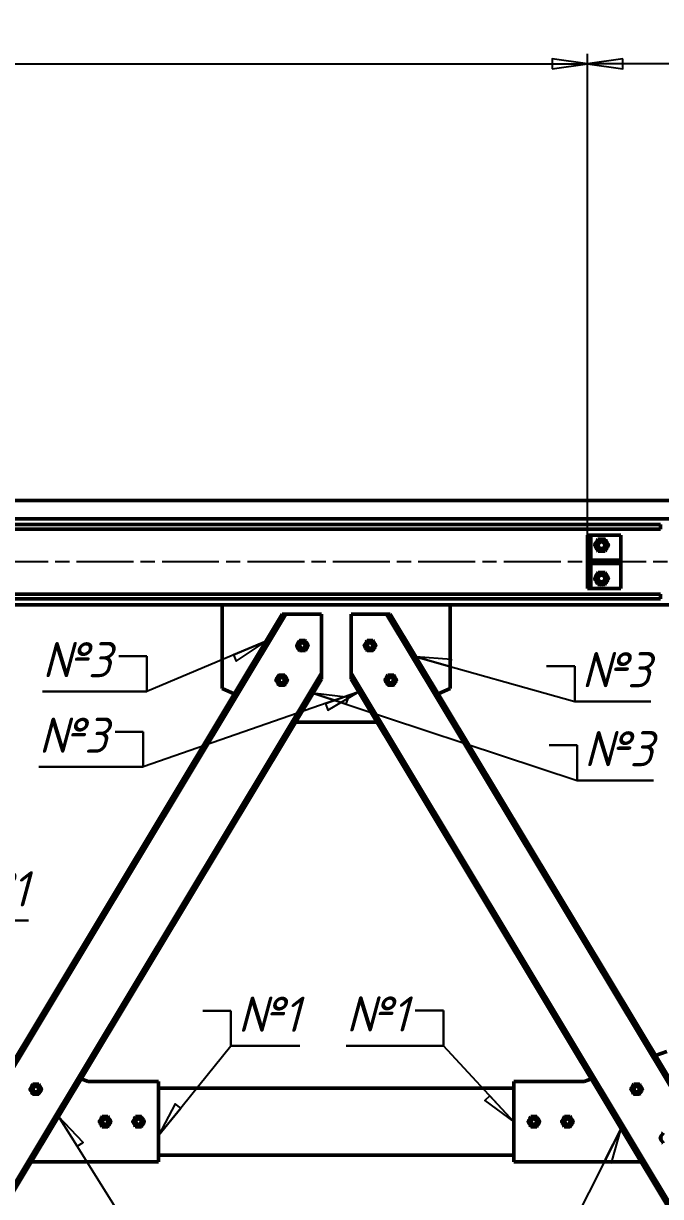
# Model space of a CAD drawing. Header units: millimetres. Extents: x 0 to 25230, y 0 to 17820.
# Drawn here: x 20145 to 22046, y 7057 to 10560 of the extents above; entities that cross this region are included whole.
import ezdxf

# ---------------------------------------------------------------- set-up
doc = ezdxf.new("R2010")
doc.units = ezdxf.units.MM
doc.header["$LTSCALE"] = 30
doc.linetypes.add('CHAIN', pattern=[0.7087, 0.4724, -0.0591, 0.1181, -0.0591])
for name, color, linetype, lineweight in [('Видимый контур (ГОСТ)', 7, 'Continuous', 50), ('Обозначение (ГОСТ)', 7, 'Continuous', 25), ('Осевая линия (ГОСТ)', 7, 'Continuous', 25), ('Размер (ГОСТ)', 7, 'Continuous', 25), ('Эскизная геометрия (ГОСТ)', 7, 'Continuous', 50)]:
    doc.layers.add(name, color=color, linetype=linetype, lineweight=lineweight)
doc.styles.add('Обычный текст (ГОСТ)', font='GOST Common Italic.ttf')
doc.styles.add('Стиль текста144', font='GOST Common Italic.ttf')
doc.dimstyles.new('Диаметр (ГОСТ)$7', dxfattribs={"dimscale": 30, "dimtxt": 3.5, "dimasz": 3.5, "dimexe": 1, "dimexo": 0, "dimgap": 0.5, "dimtad": 1, "dimrnd": 1e-08, "dimtxsty": 'Обычный текст (ГОСТ)', "dimblk": 'Filled-1', "dimcen": 0.09, "dimdle": 15, "dimclrd": 256, "dimclre": 256, "dimclrt": 256, "dimazin": 2, "dimtfac": 0.714286, "dimtdec": 3, "dimtmove": 0, "dimatfit": 3, "dimfxl": 1, "dimtolj": 1, "dimlwd": -1, "dimlwe": 25, "dimarcsym": 0})
doc.dimstyles.new('Обычный (ГОСТ)', dxfattribs={"dimscale": 30, "dimtxt": 3.5, "dimasz": 3.5, "dimexe": 1, "dimexo": 0, "dimgap": 0.5, "dimtad": 1, "dimrnd": 1e-08, "dimtxsty": 'Обычный текст (ГОСТ)', "dimblk": 'Filled-1', "dimcen": 0.09, "dimdle": 15, "dimclrd": 256, "dimclre": 256, "dimclrt": 256, "dimazin": 2, "dimtfac": 0.714286, "dimtdec": 3, "dimtmove": 0, "dimatfit": 3, "dimfxl": 1, "dimtolj": 1, "dimlwd": 25, "dimlwe": 25, "dimarcsym": 0})

# ---------------------------------------------------------------- blocks, each defined once
blk = doc.blocks.new('Filled-1')
at = {"color": 0}
for p, q in [((0, 0), (-1, 0.143)), ((-1, 0.143), (-1, -0.143)), ((-1, 0), (0, 0)), ((-1, -0.143), (0, 0))]:
    blk.add_line(p, q, dxfattribs=at)
at = {"color": 0, "flags": 128}
blk.add_lwpolyline([(-1, -0.143), (0, 0), (-1, 0.143), (-1, -0.143)], dxfattribs=at)
at = {"color": 0}
blk.add_solid([(-1, -0.143), (0, 0), (-1, 0.143), (-1, -0.143)], dxfattribs=at)
blk = doc.blocks.new('*D142')
at = {"layer": 'Defpoints', "color": 0, "linetype": 'Continuous', "transparency": 16777216}
for p in [(21828.3, 10439.3), (15428.3, 9032.3), (21828.3, 9032.3)]:
    blk.add_point(p, dxfattribs=at)
at = {"layer": 'Размер (ГОСТ)', "linetype": 'Continuous', "lineweight": 25, "transparency": 16777216}
for p, q in [((15428.3, 9032.3), (15428.3, 10469.3)), ((15533.3, 10439.3), (21723.3, 10439.3)), ((21828.3, 9032.3), (21828.3, 10469.3))]:
    blk.add_line(p, q, dxfattribs=at)
at = {"layer": 'Размер (ГОСТ)', "linetype": 'Continuous', "lineweight": 25, "transparency": 16777216, "xscale": 105, "yscale": 105, "zscale": 105, "rotation": 180}
blk.add_blockref('Filled-1', (15428.3, 10439.3), dxfattribs=at)
at = {"layer": 'Размер (ГОСТ)', "linetype": 'Continuous', "lineweight": 25, "transparency": 16777216, "xscale": 105, "yscale": 105, "zscale": 105}
blk.add_blockref('Filled-1', (21828.3, 10439.3), dxfattribs=at)
at = {"layer": 'Размер (ГОСТ)', "linetype": 'Continuous', "lineweight": 25, "transparency": 16777216, "insert": (18443.6, 10559.3), "char_height": 105, "attachment_point": 1, "style": 'Обычный текст (ГОСТ)'}
blk.add_mtext('\\A1;\\fGOST Common|b0|i1;6400*', dxfattribs=at)
blk = doc.blocks.new('*D143')
at = {"layer": 'Defpoints', "color": 0, "linetype": 'Continuous', "transparency": 16777216}
for p in [(21828.3, 10439.3), (21828.3, 9032.3), (23478.3, 8858.8)]:
    blk.add_point(p, dxfattribs=at)
at = {"layer": 'Размер (ГОСТ)', "linetype": 'Continuous', "lineweight": 25, "transparency": 16777216}
for p, q in [((21828.3, 9032.3), (21828.3, 10469.3)), ((23373.3, 10439.3), (21933.3, 10439.3)), ((23478.3, 8858.8), (23478.3, 10469.3))]:
    blk.add_line(p, q, dxfattribs=at)
at = {"layer": 'Размер (ГОСТ)', "linetype": 'Continuous', "lineweight": 25, "transparency": 16777216, "xscale": 105, "yscale": 105, "zscale": 105, "rotation": 180}
blk.add_blockref('Filled-1', (21828.3, 10439.3), dxfattribs=at)
at = {"layer": 'Размер (ГОСТ)', "linetype": 'Continuous', "lineweight": 25, "transparency": 16777216, "xscale": 105, "yscale": 105, "zscale": 105}
blk.add_blockref('Filled-1', (23478.3, 10439.3), dxfattribs=at)
at = {"layer": 'Размер (ГОСТ)', "linetype": 'Continuous', "lineweight": 25, "transparency": 16777216, "insert": (22524.3, 10559.3), "char_height": 105, "attachment_point": 1, "style": 'Обычный текст (ГОСТ)'}
blk.add_mtext('\\A1;1650', dxfattribs=at)
blk = doc.blocks.new('Обозначение сварки_106')
at = {"layer": 'Эскизная геометрия (ГОСТ)', "lineweight": 30}
for p, q in [((-0.8, 1), (0, 1)), ((0, 0), (0, 1)), ((0, 0), (2.168, 0))]:
    blk.add_line(p, q, dxfattribs=at)
at = {"layer": 'Обозначение (ГОСТ)', "style": 'Стиль текста144'}
blk.add_text('№3', height=1, dxfattribs=at).set_placement((0.2, 0.4))
blk = doc.blocks.new('Filled Half 2-1')
at = {"color": 0}
for p, q in [((-1, 0), (0, 0)), ((-1, 0), (-1, -0.2)), ((-1, -0.2), (0, 0)), ((0, 0), (-1, 0))]:
    blk.add_line(p, q, dxfattribs=at)
at = {"color": 0, "flags": 128}
blk.add_lwpolyline([(-1, 0), (-1, -0.2), (0, 0), (-1, 0)], dxfattribs=at)
at = {"color": 0}
blk.add_solid([(-1, 0), (-1, -0.2), (0, 0), (-1, 0)], dxfattribs=at)
blk = doc.blocks.new('Обозначение сварки_28')
at = {"layer": 'Эскизная геометрия (ГОСТ)', "lineweight": 30}
for p, q in [((-0.8, 1), (0, 1)), ((0, 0), (0, 1)), ((0, 0), (-2.968, 0))]:
    blk.add_line(p, q, dxfattribs=at)
at = {"layer": 'Обозначение (ГОСТ)', "style": 'Стиль текста144'}
blk.add_text('№3', height=1, dxfattribs=at).set_placement((-2.968, 0.4))
blk = doc.blocks.new('Обозначение сварки_2')
at = {"layer": 'Эскизная геометрия (ГОСТ)', "lineweight": 30}
for p, q in [((-0.8, 1), (0, 1)), ((0, 0), (0, 1)), ((0, 0), (1.96, 0))]:
    blk.add_line(p, q, dxfattribs=at)
at = {"layer": 'Обозначение (ГОСТ)', "style": 'Стиль текста144'}
blk.add_text('№1', height=1, dxfattribs=at).set_placement((0.2, 0.4))
blk = doc.blocks.new('Обозначение сварки_3')
at = {"layer": 'Эскизная геометрия (ГОСТ)', "lineweight": 30}
for p, q in [((-0.8, 1), (0, 1)), ((0, 0), (0, 1)), ((0, 0), (-2.76, 0))]:
    blk.add_line(p, q, dxfattribs=at)
at = {"layer": 'Обозначение (ГОСТ)', "style": 'Стиль текста144'}
blk.add_text('№1', height=1, dxfattribs=at).set_placement((-2.76, 0.4))

msp = doc.modelspace()

# ---------------------------------------------------------------- linework, layer by layer
at = {"layer": 'Видимый контур (ГОСТ)'}
for p, q in [((22256.286, 9135.838), (14918.286, 9135.838)), ((22256.286, 9080.838), (14004.286, 9080.838)), ((15206.286, 9063.338), (22046.286, 9063.338)), ((22046.286, 9049.338), (15206.286, 9049.338)), ((22046.286, 9063.338), (22046.286, 9049.338)), ((21828.286, 9032.338), (21828.286, 8872.338)), ((21828.286, 9032.338), (21834.286, 9032.338)), ((21838.286, 9032.338), (21834.286, 9032.338)), ((21838.286, 9032.338), (21838.286, 8957.338)), ((21838.286, 9032.338), (21850.286, 9032.338)), ((21850.286, 9032.338), (21924.286, 9032.338)), ((21928.286, 9032.338), (21924.286, 9032.338)), ((21928.286, 9032.338), (21928.286, 8957.338)), ((21838.286, 8957.338), (21928.286, 8957.338)), ((21838.286, 8957.338), (21838.286, 8947.338)), ((21928.286, 8947.338), (21838.286, 8947.338)), ((21838.286, 8947.338), (21838.286, 8872.338)), ((21928.286, 8957.338), (21928.286, 8947.338)), ((21928.286, 8947.338), (21928.286, 8872.338)), ((21871.27, 8920.338), (21871.27, 8920.562)), ((21871.486, 8920.338), (21871.486, 8920.549)), ((21828.286, 8872.338), (21834.286, 8872.338)), ((21838.286, 8872.338), (21834.286, 8872.338)), ((21838.286, 8872.338), (21850.286, 8872.338)), ((21850.286, 8872.338), (21924.286, 8872.338)), ((21928.286, 8872.338), (21924.286, 8872.338)), ((15206.286, 8855.338), (22046.286, 8855.338)), ((22046.286, 8841.338), (15206.286, 8841.338)), ((22046.286, 8855.338), (22046.286, 8841.338)), ((22256.286, 8823.838), (14004.286, 8823.838)), ((20917.342, 8796.45), (18802.975, 5277.551)), ((20927.842, 8796.45), (18802.975, 5260.077)), ((20738.286, 8823.838), (20738.286, 8573.838)), ((20921.425, 8796.45), (20917.342, 8796.45)), ((20921.425, 8796.45), (20927.842, 8796.45)), ((20938.925, 8796.45), (20927.842, 8796.45)), ((21034.006, 8796.45), (20938.925, 8796.45)), ((21034.006, 8638.209), (21034.006, 8796.45)), ((21217.647, 8796.45), (21122.566, 8796.45)), ((21122.566, 8796.45), (21122.566, 8638.209)), ((21228.73, 8796.45), (21217.647, 8796.45)), ((21228.73, 8796.45), (21235.147, 8796.45)), ((23353.597, 5260.077), (21228.73, 8796.45)), ((21239.23, 8796.45), (21235.147, 8796.45)), ((23353.597, 5277.551), (21239.23, 8796.45)), ((21418.286, 8573.838), (21418.286, 8823.838)), ((20978.171, 8717.161), (20978.171, 8717.389)), ((20978.351, 8717.161), (20978.351, 8717.379)), ((21034.006, 8619.764), (18840.69, 4969.474)), ((21034.006, 8619.764), (21034.006, 8638.209)), ((21034.006, 8619.764), (21034.006, 8609.085)), ((21122.566, 8638.209), (21122.566, 8619.764)), ((21122.566, 8609.085), (21122.566, 8619.764)), ((23315.882, 4969.474), (21122.566, 8619.764)), ((21034.006, 8602.289), (18848.404, 4964.838)), ((21034.006, 8602.289), (21034.006, 8609.085)), ((21122.566, 8609.085), (21122.566, 8602.289)), ((23308.168, 4964.838), (21122.566, 8602.289)), ((20738.286, 8573.838), (20773.887, 8557.7)), ((21382.685, 8557.7), (21418.286, 8573.838)), ((20957.267, 8474.574), (20958.89, 8473.838)), ((20958.89, 8473.838), (21197.682, 8473.838)), ((21197.682, 8473.838), (21199.305, 8474.574)), ((22064.693, 7490.523), (22031.228, 7478.343)), ((20338.286, 7400.838), (20316.8, 7408.659)), ((20548.286, 7400.838), (20338.286, 7400.838)), ((20548.286, 7160.838), (20548.286, 7400.838)), ((21818.286, 7400.838), (21608.286, 7400.838)), ((21608.286, 7400.838), (21608.286, 7160.838)), ((21839.772, 7408.659), (21818.286, 7400.838)), ((20548.286, 7380.838), (21608.286, 7380.838)), ((20548.286, 7180.838), (21608.286, 7180.838)), ((20167.894, 7160.838), (20548.286, 7160.838)), ((21608.286, 7160.838), (21988.678, 7160.838))]:
    msp.add_line(p, q, dxfattribs=at)
for centre, radius in [((21870.286, 9002.338), 16.2), ((21870.286, 9002.338), 12), ((21870.286, 9002.338), 10), ((21870.286, 8902.338), 16.2), ((21870.286, 8902.338), 12), ((21870.286, 8902.338), 10), ((20977.351, 8702.161), 13.5), ((20977.351, 8702.161), 10), ((20977.351, 8702.161), 10), ((20977.351, 8702.161), 8.333), ((21179.221, 8702.161), 13.5), ((21179.221, 8702.161), 10), ((21179.221, 8702.161), 10), ((21179.221, 8702.161), 8.333), ((20915.547, 8599.301), 13.5), ((20915.547, 8599.301), 10), ((20915.547, 8599.301), 10), ((20915.547, 8599.301), 8.333), ((21241.025, 8599.301), 13.5), ((21241.025, 8599.301), 10), ((21241.025, 8599.301), 10), ((21241.025, 8599.301), 8.333), ((20181.618, 7377.838), 13.5), ((21974.954, 7377.838), 13.5), ((20181.618, 7377.838), 10), ((20181.618, 7377.838), 10), ((20181.618, 7377.838), 8.333), ((21974.954, 7377.838), 10), ((21974.954, 7377.838), 10), ((21974.954, 7377.838), 8.333), ((20388.286, 7280.838), 13.5), ((20388.286, 7280.838), 10), ((20388.286, 7280.838), 10), ((20388.286, 7280.838), 8.333), ((20488.286, 7280.838), 13.5), ((20488.286, 7280.838), 10), ((20488.286, 7280.838), 10), ((20488.286, 7280.838), 8.333), ((21668.286, 7280.838), 13.5), ((21668.286, 7280.838), 10), ((21668.286, 7280.838), 10), ((21668.286, 7280.838), 8.333), ((21768.286, 7280.838), 13.5), ((21768.286, 7280.838), 10), ((21768.286, 7280.838), 10), ((21768.286, 7280.838), 8.333)]:
    msp.add_circle(centre, radius, dxfattribs=at)
for centre, radius, start, end in [((21870.286, 8902.338), 18.25, 140.505475, 159.494525), ((21870.286, 8902.338), 18.25, 200.505475, 219.494525), ((21870.286, 8902.338), 18.25, 86.9098, 99.494525), ((21870.286, 8902.338), 18.25, 80.505475, 86.229886), ((21870.286, 8902.338), 18.25, 20.505475, 39.494525), ((21870.286, 8902.338), 18.25, 320.505475, 339.494525), ((21870.286, 8902.338), 18.25, 260.505475, 279.494525), ((20977.351, 8702.161), 15.25, 139.611142, 160.388858), ((20977.351, 8702.161), 15.25, 199.611142, 220.388858), ((20977.351, 8702.161), 15.25, 86.918251, 100.388858), ((20977.351, 8702.161), 15.25, 259.611142, 280.388858), ((20977.351, 8702.161), 15.25, 79.611142, 86.240202), ((20977.351, 8702.161), 15.25, 19.611142, 40.388858), ((20977.351, 8702.161), 15.25, 319.611142, 340.388858)]:
    msp.add_arc(centre, radius, start, end, dxfattribs=at)
for points in [[(21849.501, 9002.338), (21854.698, 9011.338), (21859.894, 9020.338)], [(21859.894, 8984.338), (21854.698, 8993.338), (21849.501, 9002.338)], [(21859.894, 9020.338), (21870.286, 9020.338), (21880.678, 9020.338)], [(21880.678, 9020.338), (21885.874, 9011.338), (21891.071, 9002.338)], [(21891.071, 9002.338), (21885.874, 8993.338), (21880.678, 8984.338)], [(21880.678, 8984.338), (21870.286, 8984.338), (21859.894, 8984.338)], [(21849.501, 8902.338), (21854.698, 8911.338), (21859.894, 8920.338)], [(21859.894, 8884.338), (21854.698, 8893.338), (21849.501, 8902.338)], [(21859.894, 8920.338), (21870.286, 8920.338), (21880.678, 8920.338)], [(21880.678, 8920.338), (21885.874, 8911.338), (21891.071, 8902.338)], [(21891.071, 8902.338), (21885.874, 8893.338), (21880.678, 8884.338)], [(21880.678, 8884.338), (21870.286, 8884.338), (21859.894, 8884.338)], [(20960.031, 8702.161), (20964.361, 8709.661), (20968.691, 8717.161)], [(20968.691, 8687.161), (20964.361, 8694.661), (20960.031, 8702.161)], [(20968.691, 8717.161), (20977.351, 8717.161), (20986.012, 8717.161)], [(20986.012, 8687.161), (20977.351, 8687.161), (20968.691, 8687.161)], [(20986.012, 8717.161), (20990.342, 8709.661), (20994.672, 8702.161)], [(20994.672, 8702.161), (20990.342, 8694.661), (20986.012, 8687.161)], [(21161.9, 8702.161), (21166.23, 8709.661), (21170.56, 8717.161)], [(21170.56, 8687.161), (21166.23, 8694.661), (21161.9, 8702.161)], [(21170.56, 8717.161), (21179.221, 8717.161), (21187.881, 8717.161)], [(21187.881, 8687.161), (21179.221, 8687.161), (21170.56, 8687.161)], [(21187.881, 8717.161), (21192.211, 8709.661), (21196.541, 8702.161)], [(21196.541, 8702.161), (21192.211, 8694.661), (21187.881, 8687.161)], [(20898.226, 8599.301), (20902.556, 8606.801), (20906.887, 8614.301)], [(20906.887, 8584.301), (20902.556, 8591.801), (20898.226, 8599.301)], [(20906.887, 8614.301), (20915.547, 8614.301), (20924.207, 8614.301)], [(20924.207, 8584.301), (20915.547, 8584.301), (20906.887, 8584.301)], [(20924.207, 8614.301), (20928.537, 8606.801), (20932.867, 8599.301)], [(20932.867, 8599.301), (20928.537, 8591.801), (20924.207, 8584.301)], [(21223.705, 8599.301), (21228.035, 8606.801), (21232.365, 8614.301)], [(21232.365, 8584.301), (21228.035, 8591.801), (21223.705, 8599.301)], [(21232.365, 8614.301), (21241.025, 8614.301), (21249.685, 8614.301)], [(21249.685, 8584.301), (21241.025, 8584.301), (21232.365, 8584.301)], [(21249.685, 8614.301), (21254.016, 8606.801), (21258.346, 8599.301)], [(21258.346, 8599.301), (21254.016, 8591.801), (21249.685, 8584.301)], [(20164.297, 7377.838), (20168.627, 7385.338), (20172.957, 7392.838)], [(20172.957, 7392.838), (20181.618, 7392.838), (20190.278, 7392.838)], [(20190.278, 7392.838), (20194.608, 7385.338), (20198.938, 7377.838)], [(21957.634, 7377.838), (21961.964, 7385.338), (21966.294, 7392.838)], [(21966.294, 7392.838), (21974.954, 7392.838), (21983.615, 7392.838)], [(21983.615, 7392.838), (21987.945, 7385.338), (21992.275, 7377.838)], [(20172.957, 7362.838), (20168.627, 7370.338), (20164.297, 7377.838)], [(20190.278, 7362.838), (20181.618, 7362.838), (20172.957, 7362.838)], [(20198.938, 7377.838), (20194.608, 7370.338), (20190.278, 7362.838)], [(21966.294, 7362.838), (21961.964, 7370.338), (21957.634, 7377.838)], [(21983.615, 7362.838), (21974.954, 7362.838), (21966.294, 7362.838)], [(21992.275, 7377.838), (21987.945, 7370.338), (21983.615, 7362.838)], [(20370.965, 7280.838), (20375.296, 7288.338), (20379.626, 7295.838)], [(20379.626, 7295.838), (20388.286, 7295.838), (20396.946, 7295.838)], [(20396.946, 7295.838), (20401.276, 7288.338), (20405.606, 7280.838)], [(20470.965, 7280.838), (20475.296, 7288.338), (20479.626, 7295.838)], [(20479.626, 7295.838), (20488.286, 7295.838), (20496.946, 7295.838)], [(20496.946, 7295.838), (20501.276, 7288.338), (20505.606, 7280.838)], [(21650.965, 7280.838), (21655.296, 7288.338), (21659.626, 7295.838)], [(21659.626, 7295.838), (21668.286, 7295.838), (21676.946, 7295.838)], [(21676.946, 7295.838), (21681.276, 7288.338), (21685.606, 7280.838)], [(21750.965, 7280.838), (21755.296, 7288.338), (21759.626, 7295.838)], [(21759.626, 7295.838), (21768.286, 7295.838), (21776.946, 7295.838)], [(21776.946, 7295.838), (21781.276, 7288.338), (21785.606, 7280.838)], [(20379.626, 7265.838), (20375.296, 7273.338), (20370.965, 7280.838)], [(20396.946, 7265.838), (20388.286, 7265.838), (20379.626, 7265.838)], [(20405.606, 7280.838), (20401.276, 7273.338), (20396.946, 7265.838)], [(20479.626, 7265.838), (20475.296, 7273.338), (20470.965, 7280.838)], [(20496.946, 7265.838), (20488.286, 7265.838), (20479.626, 7265.838)], [(20505.606, 7280.838), (20501.276, 7273.338), (20496.946, 7265.838)], [(21659.626, 7265.838), (21655.296, 7273.338), (21650.965, 7280.838)], [(21676.946, 7265.838), (21668.286, 7265.838), (21659.626, 7265.838)], [(21685.606, 7280.838), (21681.276, 7273.338), (21676.946, 7265.838)], [(21759.626, 7265.838), (21755.296, 7273.338), (21750.965, 7280.838)], [(21776.946, 7265.838), (21768.286, 7265.838), (21759.626, 7265.838)], [(21785.606, 7280.838), (21781.276, 7273.338), (21776.946, 7265.838)], [(22045.19, 7232.119), (22049.52, 7239.619), (22053.851, 7247.119)], [(22053.851, 7217.119), (22049.52, 7224.619), (22045.19, 7232.119)]]:
    msp.add_rational_spline(points, [1, 1.15470053838, 1], degree=2, dxfattribs=at)
at = {"layer": 'Осевая линия (ГОСТ)', "linetype": 'CHAIN', "ltscale": 11.993792}
msp.add_line((24553.286, 8952.338), (13553.286, 8952.338), dxfattribs=at)

# ---------------------------------------------------------------- block references
at = {"xscale": 104.9999982118607, "yscale": 104.9999982118607, "zscale": 104.9999982118607}
for name, p in [('Обозначение сварки_28', (20513.118, 8565.531)), ('Обозначение сварки_106', (21790.03, 8535.577)), ('Обозначение сварки_28', (20502.223, 8339.945)), ('Обозначение сварки_106', (21797.424, 8299.752)), ('Обозначение сварки_2', (19953.653, 7881.5)), ('Обозначение сварки_2', (20764.081, 7506.94)), ('Обозначение сварки_3', (21398.055, 7507.762))]:
    msp.add_blockref(name, p, dxfattribs=at)

# ---------------------------------------------------------------- dimensions: what is measured, and where the dimension line sits
at = {"layer": 'Размер (ГОСТ)', "linetype": 'Continuous', "lineweight": 25}
dim = msp.add_linear_dim(base=(21828.286, 10439.264), p1=(15428.286, 9032.338), p2=(21828.286, 9032.338), text='\\fGOST Common|b0|i1;<>*', dimstyle='Обычный (ГОСТ)', override={"dimgap": 0.5, "dimdec": 2, "dimtol": 0, "dimlim": 0, "dimtp": 0, "dimtm": 0, "dimtdec": 3, "dimtofl": 0, "dimatfit": 1}, dxfattribs=at)
dim.commit()
dim.dimension.update_dxf_attribs({"geometry": '*D142', "text_midpoint": (18628.286, 10439.264), "dimtype": 160})
dim = msp.add_linear_dim(base=(21828.286, 10439.264), p1=(23478.286, 8858.838), p2=(21828.286, 9032.338), dimstyle='Обычный (ГОСТ)', override={"dimgap": 0.5, "dimdec": 2, "dimtol": 0, "dimlim": 0, "dimtp": 0, "dimtm": 0, "dimtdec": 3, "dimtofl": 0, "dimatfit": 1}, dxfattribs=at)
dim.commit()
dim.dimension.update_dxf_attribs({"geometry": '*D143', "text_midpoint": (22653.286, 10439.264), "dimtype": 160})

# ---------------------------------------------------------------- leaders
at = {"layer": 'Обозначение (ГОСТ)'}
for points in [[(20868.74, 8715.561), (20513.118, 8565.531)], [(21316.045, 8668.608), (21790.03, 8535.577)], [(21145.702, 8563.785), (20502.223, 8339.945)], [(21008.511, 8559.86), (21797.424, 8299.752)], [(20548.286, 7239.585), (20764.081, 7506.94)], [(21608.286, 7280.838), (21398.055, 7507.762)], [(20249.341, 7296.387), (20530.373, 6848.452)], [(21928.661, 7260.723), (21670.528, 6750.487)]]:
    msp.add_leader(points, dimstyle='Диаметр (ГОСТ)$7', override={"dimasz": 3.5, "dimtad": 0, "dimldrblk": 'Filled Half 2-1'}, dxfattribs=at)

doc.saveas('drawing.dxf')
